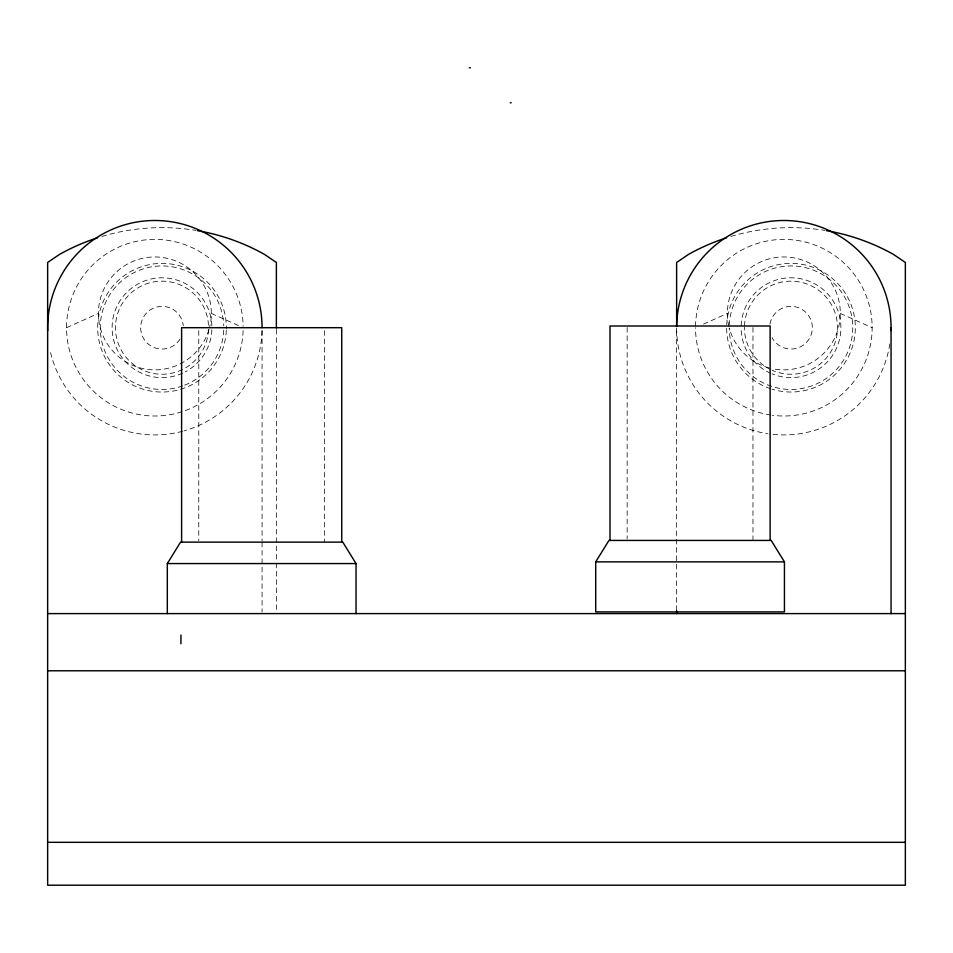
<?xml version="1.0" encoding="UTF-8"?>
<svg xmlns="http://www.w3.org/2000/svg" width="953" height="953" viewBox="0 0 953 953"><rect width="100%" height="100%" fill="white"/><g stroke="black" fill="none" stroke-linecap="round" stroke-linejoin="round"><path stroke-width="0.71" stroke-dasharray="4.76 3.57" d="M66.555 327.701L98.397 313.406M703.493 324.127L727.377 313.406M840.308 313.406L872.15 327.701M211.328 313.406L243.17 327.701M752.965 327.498L752.965 540.434M676.63 610.635L676.63 327.701A107.212 107.212 0 0 0 767.641 433.686M627.169 327.498L627.169 538.945M324.58 330.679L324.58 542.126M276.37 329.416L276.37 561.531M276.37 563.02L276.37 612.124M262.075 330.679L262.075 540.637M262.075 542.126L262.075 612.112M198.772 330.679L198.772 540.637M730.903 236.439A209.577 209.577 0 0 1 825.024 230.423M770.584 388.717A64.328 64.328 0 0 1 748.01 279.837A64.328 64.328 0 0 1 853.828 313.966A64.328 64.328 0 0 1 771.906 389.134M729.271 325.271A61.766 61.766 0 0 1 823.13 274.964A61.766 61.766 0 0 1 821.45 381.438A61.766 61.766 0 0 1 729.224 328.201M741.124 325.747A49.913 49.913 0 0 1 798.721 278.395A49.913 49.913 0 0 1 839.069 341.114A49.913 49.913 0 0 1 772.097 373.898M770.751 373.326A49.913 49.913 0 0 1 741.089 327.177M744.484 325.878A46.542 46.542 0 0 1 798.65 281.802A46.542 46.542 0 0 1 835.567 341.079A46.542 46.542 0 0 1 772.121 370.252M770.882 369.681A46.542 46.542 0 0 1 744.448 327.213M769.953 324.091A21.347 21.347 0 0 1 800.77 308.724A21.347 21.347 0 0 1 806.155 342.735A21.347 21.347 0 0 1 772.097 337.648M101.923 236.439A209.577 209.577 0 0 1 196.044 230.423M226.29 330.238A64.328 64.328 0 0 1 128.071 382.356A64.328 64.328 0 0 1 131.24 271.212A64.328 64.328 0 0 1 226.326 328.845M223.729 330.131A61.766 61.766 0 0 1 184.072 385.393M182.69 385.905A61.766 61.766 0 0 1 101.995 342.282A61.766 61.766 0 0 1 153.695 266.506A61.766 61.766 0 0 1 223.741 325.747M211.876 329.667A49.913 49.913 0 0 1 185.239 371.873M182.654 373.147A49.913 49.913 0 0 1 114.193 341.996A49.913 49.913 0 0 1 154.326 278.395A49.913 49.913 0 0 1 211.911 326.784M208.516 329.535A46.542 46.542 0 0 1 183.679 368.894M182.476 369.502A46.542 46.542 0 0 1 117.684 341.889A46.542 46.542 0 0 1 154.41 281.79A46.542 46.542 0 0 1 208.54 326.843M180.069 339.101A21.347 21.347 0 0 1 145.714 341.496A21.347 21.347 0 0 1 153.755 308.022A21.347 21.347 0 0 1 183.274 325.759M889.828 343.902A107.212 107.212 0 0 1 769.107 433.901M728.95 326.605A56.465 56.465 0 0 1 778.923 257.167A56.465 56.465 0 0 1 840.201 316.861A56.465 56.465 0 0 1 772.085 368.632M769.226 367.941A56.465 56.465 0 0 1 729.307 328.023M695.547 326.271A88.307 88.307 0 0 1 788.643 239.525A88.307 88.307 0 0 1 871.769 335.873A88.307 88.307 0 0 1 772.311 415.258M770.882 415.055A88.307 88.307 0 0 1 695.535 327.701M262.039 330.631A107.212 107.212 0 0 1 184.024 430.875M182.607 431.268A107.212 107.212 0 0 1 49.937 349.739M209.005 329.44A56.465 56.465 0 0 1 114.253 352.634A56.465 56.465 0 0 1 140.722 258.751A56.465 56.465 0 0 1 209.398 328.023M243.122 330.572A88.307 88.307 0 0 1 109.476 403.453A88.307 88.307 0 0 1 110.703 251.223A88.307 88.307 0 0 1 243.158 326.271"/><path stroke-width="1.43" d="M167.311 613.601L167.311 563.568L180.57 542.126L342.782 542.126L356.041 563.568L356.041 613.601M595.708 561.877L608.955 540.434L771.18 540.434L784.438 561.877L784.438 611.909L595.708 611.909L595.708 561.877L784.438 561.877M510.248 102.829L511.189 102.733M469.305 67.806L470.437 67.794M167.311 563.568L356.041 563.568M47.65 613.601L905.35 613.601M47.65 670.781L905.35 670.781M47.65 842.321L905.35 842.321M891.055 327.701L891.055 613.601M770.131 540.434L770.131 326.009L610.003 326.009L610.003 540.434M676.63 326.45L676.63 262.468L688.59 254.356A209.577 209.577 0 0 1 726.651 237.762M676.63 610.623L676.63 613.601M341.734 542.126L341.734 327.701L181.606 327.701L181.606 542.126M276.37 327.927L276.37 262.468L264.41 254.356A209.577 209.577 0 0 0 197.497 230.674M180.939 635.043L180.939 643.751M826.477 230.674A209.577 209.577 0 0 1 893.39 254.356L905.35 262.468L905.35 885.206L47.65 885.206L47.65 262.468L59.61 254.356A209.577 209.577 0 0 1 97.671 237.762M676.642 326.248A107.212 107.212 0 0 1 786.034 220.512A107.212 107.212 0 0 1 891.019 330.631M47.686 330.631A107.212 107.212 0 0 1 153.397 220.5A107.212 107.212 0 0 1 262.075 327.701"/></g></svg>
